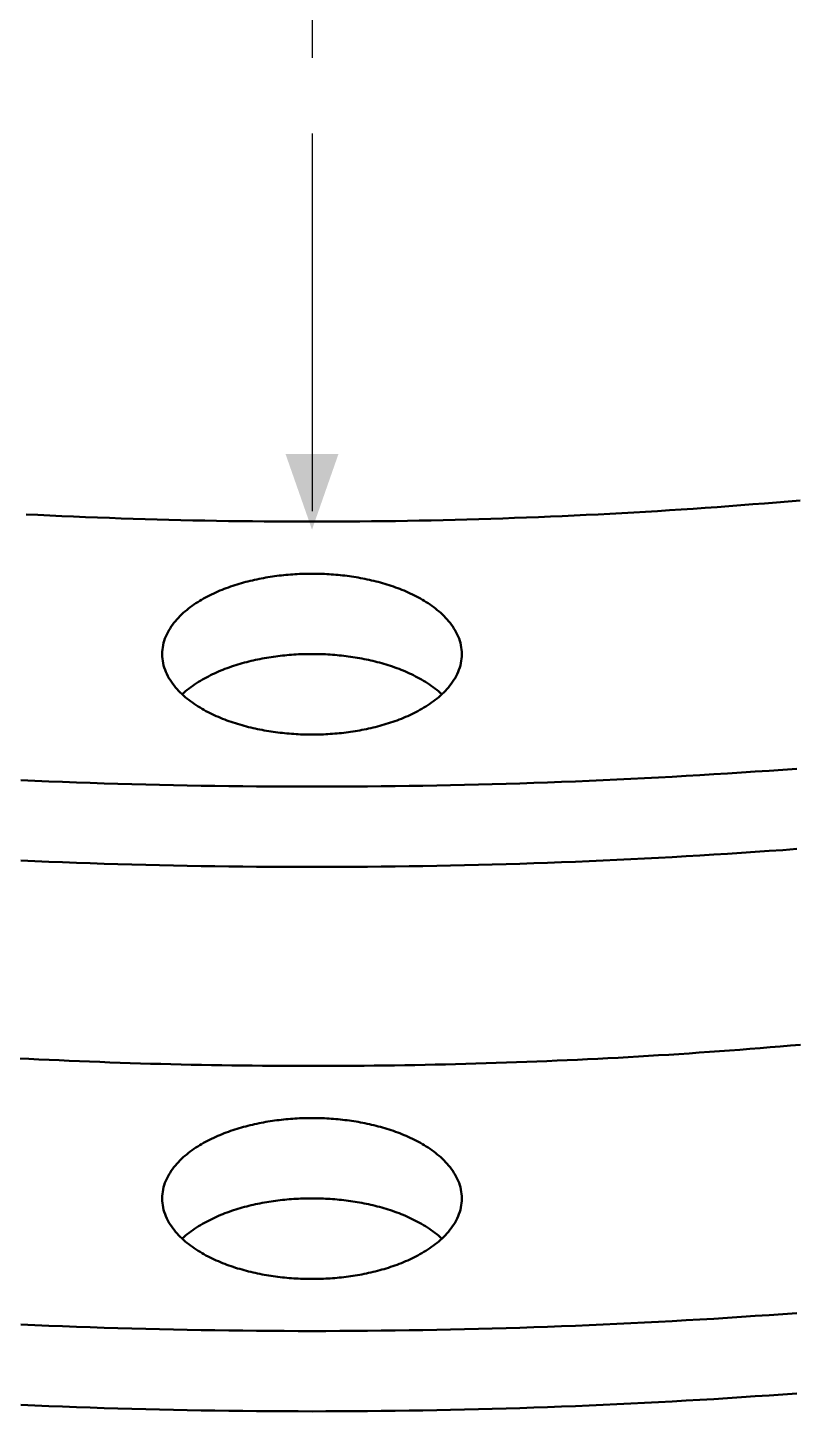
# Model space of a CAD drawing. Header units: millimetres. Extents: x 0 to 841, y 0 to 594.
# Drawn here: x 320.4 to 361.1, y 222.1 to 295.3 of the extents above; entities that cross this region are included whole.
import ezdxf

# ---------------------------------------------------------------- set-up
doc = ezdxf.new("R2010")
doc.units = ezdxf.units.MM
doc.linetypes.add('EJE', pattern=[31, 20, -4, 3, -4])
for name, color, linetype, lineweight in [('COTA', 7, 'CONTINUOUS', 25), ('EJE', 7, 'EJE', 25), ('FINA', 7, 'CONTINUOUS', 25), ('VIS', 7, 'CONTINUOUS', 50)]:
    doc.layers.add(name, color=color, linetype=linetype, lineweight=lineweight)

msp = doc.modelspace()

# ---------------------------------------------------------------- linework, layer by layer
at = {"layer": 'COTA'}
msp.add_solid([(335.5, 268.737), (336.9, 272.737), (334.1, 272.737)], dxfattribs=at)
at = {"layer": 'EJE'}
msp.add_line((335.5, 320.708), (335.5, 268.737), dxfattribs=at)
at = {"layer": 'FINA'}
for points in [[(320.357, 269.546), (320.988, 269.515), (321.618, 269.485), (322.249, 269.456), (322.879, 269.428), (323.51, 269.402), (324.141, 269.378), (324.772, 269.354), (325.402, 269.332), (326.033, 269.312), (326.664, 269.292), (327.295, 269.274), (327.926, 269.258), (328.557, 269.242), (329.188, 269.228), (329.82, 269.216), (330.451, 269.204), (331.082, 269.194), (331.713, 269.186), (332.344, 269.178), (332.976, 269.172), (333.607, 269.168), (334.238, 269.164), (334.869, 269.162), (335.5, 269.162), (336.132, 269.162), (336.763, 269.164), (337.394, 269.168), (338.025, 269.172), (338.657, 269.178), (339.288, 269.186), (339.919, 269.194), (340.55, 269.204), (341.181, 269.216), (341.812, 269.228), (342.444, 269.242), (343.075, 269.258), (343.706, 269.274), (344.337, 269.292), (344.968, 269.312), (345.598, 269.332), (346.229, 269.354), (346.86, 269.378), (347.491, 269.402), (348.122, 269.429), (348.752, 269.456), (349.383, 269.485), (350.013, 269.515), (350.644, 269.546), (351.274, 269.579), (351.905, 269.613), (352.535, 269.648), (353.165, 269.685), (353.795, 269.723), (354.425, 269.763), (355.055, 269.804), (355.685, 269.846), (356.315, 269.889), (356.944, 269.934), (357.574, 269.98), (358.203, 270.028), (358.833, 270.077), (359.462, 270.127), (360.091, 270.179), (360.72, 270.232), (361.349, 270.286)], [(320.357, 269.546), (320.988, 269.515), (321.618, 269.485), (322.249, 269.456), (322.879, 269.428), (323.51, 269.402), (324.141, 269.378), (324.772, 269.354), (325.402, 269.332), (326.033, 269.312), (326.664, 269.292), (327.295, 269.274), (327.926, 269.258), (328.557, 269.242), (329.188, 269.228), (329.82, 269.216), (330.451, 269.204), (331.082, 269.194), (331.713, 269.186), (332.344, 269.178), (332.976, 269.172), (333.607, 269.168), (334.238, 269.164), (334.869, 269.162), (335.5, 269.162), (336.132, 269.162), (336.763, 269.164), (337.394, 269.168), (338.025, 269.172), (338.657, 269.178), (339.288, 269.186), (339.919, 269.194), (340.55, 269.204), (341.181, 269.216), (341.812, 269.228), (342.444, 269.242), (343.075, 269.258), (343.706, 269.274), (344.337, 269.292), (344.968, 269.312), (345.598, 269.332), (346.229, 269.354), (346.86, 269.378), (347.491, 269.402), (348.122, 269.429), (348.752, 269.456), (349.383, 269.485), (350.013, 269.515), (350.644, 269.546), (351.274, 269.579), (351.905, 269.613), (352.535, 269.648), (353.165, 269.685), (353.795, 269.723), (354.425, 269.763), (355.055, 269.804), (355.685, 269.846), (356.315, 269.889), (356.944, 269.934), (357.574, 269.98), (358.203, 270.028), (358.833, 270.077), (359.462, 270.127), (360.091, 270.179), (360.72, 270.232), (361.349, 270.286)], [(327.566, 262.146), (327.569, 262.266), (327.579, 262.386), (327.595, 262.505), (327.616, 262.623), (327.644, 262.74), (327.677, 262.856), (327.716, 262.969), (327.76, 263.081), (327.809, 263.191), (327.862, 263.299), (327.92, 263.404), (327.982, 263.507), (328.048, 263.608), (328.117, 263.706), (328.19, 263.801), (328.266, 263.895), (328.344, 263.986), (328.426, 264.074), (328.509, 264.16), (328.596, 264.244), (328.684, 264.326), (328.774, 264.405), (328.866, 264.482), (328.96, 264.557), (329.055, 264.63), (329.152, 264.701), (329.251, 264.77), (329.351, 264.837), (329.452, 264.903), (329.554, 264.966), (329.657, 265.027), (329.761, 265.087), (329.866, 265.145), (329.973, 265.202), (330.08, 265.256), (330.187, 265.31), (330.296, 265.361), (330.405, 265.411), (330.515, 265.46), (330.626, 265.507), (330.737, 265.552), (330.849, 265.597), (330.961, 265.64), (331.074, 265.681), (331.187, 265.721), (331.301, 265.76), (331.415, 265.797), (331.53, 265.834), (331.645, 265.869), (331.76, 265.903), (331.876, 265.935), (331.992, 265.966), (332.108, 265.997), (332.225, 266.026), (332.341, 266.053), (332.459, 266.08), (332.576, 266.106), (332.694, 266.13), (332.812, 266.154), (332.93, 266.176), (333.048, 266.197), (333.167, 266.217), (333.285, 266.236), (333.404, 266.254), (333.523, 266.271), (333.642, 266.287), (333.761, 266.302), (333.881, 266.316), (334, 266.329), (334.12, 266.341), (334.24, 266.351), (334.359, 266.361), (334.479, 266.37), (334.599, 266.378), (334.719, 266.385), (334.839, 266.391), (334.959, 266.396), (335.079, 266.4), (335.2, 266.402), (335.32, 266.404), (335.44, 266.405), (335.56, 266.405), (335.68, 266.404), (335.8, 266.402), (335.921, 266.4), (336.041, 266.396), (336.161, 266.391), (336.281, 266.385), (336.401, 266.378), (336.521, 266.37), (336.641, 266.361), (336.76, 266.351), (336.88, 266.341), (337, 266.329), (337.119, 266.316), (337.239, 266.302), (337.358, 266.287), (337.477, 266.271), (337.596, 266.254), (337.715, 266.236), (337.833, 266.217), (337.952, 266.197), (338.07, 266.176), (338.188, 266.154), (338.306, 266.13), (338.424, 266.106), (338.541, 266.08), (338.659, 266.053), (338.775, 266.026), (338.892, 265.997), (339.008, 265.966), (339.124, 265.935), (339.24, 265.903), (339.355, 265.869), (339.47, 265.834), (339.585, 265.797), (339.699, 265.76), (339.813, 265.721), (339.926, 265.681), (340.039, 265.64), (340.151, 265.597), (340.263, 265.552), (340.374, 265.507), (340.485, 265.46), (340.595, 265.411), (340.704, 265.361), (340.813, 265.31), (340.92, 265.256), (341.027, 265.202), (341.134, 265.145), (341.239, 265.087), (341.343, 265.027), (341.446, 264.966), (341.548, 264.903), (341.649, 264.837), (341.749, 264.77), (341.848, 264.701), (341.945, 264.63), (342.04, 264.557), (342.134, 264.482), (342.226, 264.405), (342.316, 264.326), (342.404, 264.244), (342.491, 264.16), (342.574, 264.074), (342.656, 263.986), (342.734, 263.895), (342.81, 263.801), (342.883, 263.706), (342.952, 263.608), (343.018, 263.507), (343.08, 263.404), (343.138, 263.299), (343.191, 263.191), (343.24, 263.081), (343.284, 262.969), (343.323, 262.856), (343.356, 262.74), (343.384, 262.623), (343.405, 262.505), (343.421, 262.386), (343.431, 262.266), (343.434, 262.146)], [(341.11, 259.134), (341.003, 259.078), (340.895, 259.023), (340.787, 258.97), (340.677, 258.918), (340.567, 258.868), (340.456, 258.82), (340.345, 258.773), (340.233, 258.727), (340.12, 258.683), (340.007, 258.641), (339.894, 258.599), (339.779, 258.559), (339.665, 258.521), (339.55, 258.483), (339.435, 258.447), (339.319, 258.412), (339.203, 258.379), (339.086, 258.346), (338.969, 258.315), (338.852, 258.285), (338.735, 258.256), (338.617, 258.229), (338.499, 258.202), (338.381, 258.177), (338.262, 258.153), (338.144, 258.13), (338.025, 258.108), (337.906, 258.087), (337.786, 258.067), (337.667, 258.048), (337.547, 258.031), (337.428, 258.014), (337.308, 257.998), (337.188, 257.984), (337.067, 257.97), (336.947, 257.958), (336.827, 257.946), (336.706, 257.936), (336.586, 257.926), (336.465, 257.918), (336.344, 257.911), (336.224, 257.904), (336.103, 257.899), (335.982, 257.894), (335.861, 257.891), (335.74, 257.888), (335.619, 257.887), (335.499, 257.886), (335.378, 257.887), (335.257, 257.888), (335.136, 257.891), (335.015, 257.894), (334.894, 257.899), (334.773, 257.904), (334.653, 257.911), (334.532, 257.918), (334.411, 257.927), (334.291, 257.936), (334.17, 257.947), (334.05, 257.958), (333.93, 257.971), (333.81, 257.984), (333.69, 257.999), (333.57, 258.014), (333.45, 258.031), (333.33, 258.049), (333.211, 258.068), (333.092, 258.087), (332.973, 258.108), (332.854, 258.13), (332.735, 258.153), (332.616, 258.178), (332.498, 258.203), (332.38, 258.23), (332.263, 258.257), (332.145, 258.286), (332.028, 258.316), (331.911, 258.347), (331.795, 258.379), (331.679, 258.413), (331.563, 258.448), (331.447, 258.484), (331.332, 258.521), (331.218, 258.56), (331.104, 258.6), (330.99, 258.641), (330.877, 258.684), (330.764, 258.728), (330.652, 258.774), (330.541, 258.821), (330.43, 258.869), (330.32, 258.919), (330.211, 258.971), (330.102, 259.024), (329.994, 259.079), (329.887, 259.135), (329.781, 259.193), (329.676, 259.253), (329.572, 259.315), (329.469, 259.378), (329.368, 259.443), (329.267, 259.511), (329.168, 259.58), (329.07, 259.651), (328.974, 259.724), (328.879, 259.799), (328.786, 259.876), (328.695, 259.956), (328.606, 260.038), (328.519, 260.122), (328.435, 260.208), (328.353, 260.297), (328.273, 260.388), (328.197, 260.482), (328.123, 260.578), (328.053, 260.677), (327.987, 260.778), (327.924, 260.881), (327.866, 260.987), (327.812, 261.095), (327.762, 261.205), (327.718, 261.318), (327.678, 261.432), (327.645, 261.548), (327.617, 261.666), (327.595, 261.785), (327.579, 261.905), (327.569, 262.025), (327.566, 262.146)], [(328.625, 260.02), (328.714, 260.101), (328.806, 260.18), (328.899, 260.256), (328.993, 260.331), (329.089, 260.403), (329.187, 260.474), (329.286, 260.542), (329.387, 260.609), (329.489, 260.674), (329.591, 260.736), (329.695, 260.797), (329.8, 260.857), (329.906, 260.914), (330.013, 260.97), (330.12, 261.025), (330.229, 261.077), (330.338, 261.128), (330.448, 261.178), (330.558, 261.226), (330.669, 261.273), (330.781, 261.318), (330.893, 261.362), (331.006, 261.404), (331.119, 261.445), (331.233, 261.485), (331.347, 261.523), (331.462, 261.56), (331.577, 261.596), (331.692, 261.631), (331.808, 261.664), (331.924, 261.696), (332.041, 261.727), (332.158, 261.757), (332.275, 261.785), (332.392, 261.813), (332.51, 261.839), (332.627, 261.864), (332.746, 261.888), (332.864, 261.911), (332.982, 261.933), (333.101, 261.954), (333.22, 261.974), (333.339, 261.992), (333.458, 262.01), (333.578, 262.026), (333.697, 262.042), (333.817, 262.056), (333.936, 262.07), (334.056, 262.082), (334.176, 262.094), (334.296, 262.104), (334.416, 262.113), (334.537, 262.122), (334.657, 262.129), (334.777, 262.136), (334.898, 262.141), (335.018, 262.145), (335.139, 262.149), (335.259, 262.151), (335.379, 262.153), (335.5, 262.153), (335.621, 262.153), (335.741, 262.151), (335.861, 262.149), (335.982, 262.145), (336.102, 262.141), (336.223, 262.136), (336.343, 262.129), (336.463, 262.122), (336.584, 262.113), (336.704, 262.104), (336.824, 262.094), (336.944, 262.082), (337.064, 262.07), (337.183, 262.056), (337.303, 262.042), (337.422, 262.026), (337.542, 262.01), (337.661, 261.992), (337.78, 261.974), (337.899, 261.954), (338.018, 261.933), (338.136, 261.911), (338.254, 261.888), (338.373, 261.864), (338.49, 261.839), (338.608, 261.813), (338.725, 261.785), (338.842, 261.757), (338.959, 261.727), (339.076, 261.696), (339.192, 261.664), (339.308, 261.631), (339.423, 261.596), (339.538, 261.56), (339.653, 261.523), (339.767, 261.485), (339.881, 261.445), (339.994, 261.404), (340.107, 261.362), (340.219, 261.318), (340.331, 261.273), (340.442, 261.226), (340.552, 261.178), (340.662, 261.128), (340.771, 261.077), (340.88, 261.025), (340.987, 260.97), (341.094, 260.914), (341.2, 260.857), (341.305, 260.797), (341.409, 260.736), (341.511, 260.674), (341.613, 260.609), (341.714, 260.542), (341.813, 260.474), (341.911, 260.403), (342.007, 260.331), (342.101, 260.256), (342.194, 260.18), (342.286, 260.101), (342.375, 260.02)], [(343.434, 262.146), (343.431, 262.025), (343.421, 261.904), (343.405, 261.784), (343.383, 261.665), (343.355, 261.548), (343.321, 261.432), (343.282, 261.317), (343.238, 261.205), (343.188, 261.094), (343.134, 260.986), (343.075, 260.88), (343.013, 260.777), (342.946, 260.676), (342.876, 260.577), (342.803, 260.481), (342.726, 260.387), (342.646, 260.296), (342.564, 260.207), (342.48, 260.121), (342.393, 260.037), (342.304, 259.955), (342.212, 259.875), (342.119, 259.798), (342.025, 259.723), (341.928, 259.649), (341.83, 259.578), (341.731, 259.509), (341.63, 259.442), (341.529, 259.377), (341.425, 259.313), (341.321, 259.252), (341.216, 259.192), (341.11, 259.134)], [(320.092, 255.472), (320.825, 255.44), (321.558, 255.41), (322.292, 255.381), (323.025, 255.354), (323.759, 255.329), (324.492, 255.305), (325.226, 255.282), (325.96, 255.261), (326.693, 255.242), (327.427, 255.224), (328.161, 255.208), (328.895, 255.193), (329.629, 255.18), (330.363, 255.168), (331.097, 255.158), (331.831, 255.15), (332.565, 255.143), (333.299, 255.137), (334.033, 255.133), (334.767, 255.131), (335.501, 255.13), (336.235, 255.131), (336.969, 255.133), (337.703, 255.137), (338.437, 255.143), (339.17, 255.15), (339.904, 255.158), (340.638, 255.168), (341.372, 255.18), (342.106, 255.193), (342.84, 255.208), (343.574, 255.224), (344.308, 255.242), (345.041, 255.261), (345.775, 255.282), (346.509, 255.305), (347.242, 255.329), (347.976, 255.354), (348.709, 255.381), (349.443, 255.41), (350.176, 255.44), (350.91, 255.472), (351.643, 255.506), (352.376, 255.541), (353.109, 255.577), (353.842, 255.615), (354.575, 255.655), (355.308, 255.696), (356.041, 255.739), (356.773, 255.783), (357.506, 255.829), (358.238, 255.876), (358.971, 255.925), (359.703, 255.976), (360.435, 256.028), (361.167, 256.082)], [(320.092, 251.22), (320.825, 251.188), (321.558, 251.158), (322.292, 251.129), (323.025, 251.102), (323.759, 251.076), (324.492, 251.052), (325.226, 251.03), (325.96, 251.009), (326.693, 250.99), (327.427, 250.972), (328.161, 250.955), (328.895, 250.941), (329.629, 250.928), (330.363, 250.916), (331.097, 250.906), (331.831, 250.897), (332.565, 250.89), (333.299, 250.885), (334.033, 250.881), (334.767, 250.879), (335.501, 250.878), (336.235, 250.879), (336.969, 250.881), (337.703, 250.885), (338.437, 250.89), (339.17, 250.897), (339.904, 250.906), (340.638, 250.916), (341.372, 250.928), (342.106, 250.941), (342.84, 250.955), (343.574, 250.972), (344.308, 250.99), (345.041, 251.009), (345.775, 251.03), (346.509, 251.052), (347.242, 251.076), (347.976, 251.102), (348.709, 251.129), (349.443, 251.158), (350.176, 251.188), (350.91, 251.22), (351.643, 251.253), (352.376, 251.288), (353.109, 251.325), (353.842, 251.363), (354.575, 251.403), (355.308, 251.444), (356.041, 251.487), (356.773, 251.531), (357.506, 251.577), (358.238, 251.624), (358.971, 251.673), (359.703, 251.724), (360.435, 251.776), (361.167, 251.83)], [(319.962, 240.746), (320.499, 240.718), (321.037, 240.692), (321.575, 240.666), (322.112, 240.641), (322.65, 240.618), (323.188, 240.595), (323.726, 240.573), (324.264, 240.553), (324.801, 240.533), (325.339, 240.514), (325.877, 240.496), (326.415, 240.479), (326.953, 240.463), (327.492, 240.449), (328.03, 240.435), (328.568, 240.422), (329.106, 240.41), (329.644, 240.399), (330.182, 240.389), (330.721, 240.379), (331.259, 240.371), (331.797, 240.364), (332.335, 240.358), (332.874, 240.353), (333.412, 240.349), (333.95, 240.345), (334.488, 240.343), (335.027, 240.342), (335.565, 240.341), (336.103, 240.342), (336.642, 240.343), (337.18, 240.346), (337.718, 240.349), (338.256, 240.354), (338.795, 240.359), (339.333, 240.366), (339.871, 240.373), (340.409, 240.382), (340.948, 240.391), (341.486, 240.401), (342.024, 240.412), (342.562, 240.425), (343.1, 240.438), (343.638, 240.452), (344.176, 240.467), (344.714, 240.483), (345.252, 240.5), (345.79, 240.518), (346.328, 240.537), (346.866, 240.558), (347.404, 240.578), (347.942, 240.6), (348.48, 240.623), (349.018, 240.647), (349.555, 240.672), (350.093, 240.698), (350.631, 240.725), (351.168, 240.753), (351.706, 240.781), (352.243, 240.811), (352.78, 240.842), (353.318, 240.874), (353.855, 240.906), (354.392, 240.94), (354.93, 240.975), (355.467, 241.01), (356.004, 241.047), (356.541, 241.085), (357.078, 241.123), (357.614, 241.163), (358.151, 241.203), (358.688, 241.245), (359.224, 241.288), (359.761, 241.331), (360.297, 241.376), (360.834, 241.421), (361.37, 241.468)], [(327.566, 233.325), (327.569, 233.446), (327.579, 233.565), (327.595, 233.685), (327.616, 233.803), (327.644, 233.92), (327.677, 234.035), (327.716, 234.149), (327.76, 234.261), (327.809, 234.371), (327.862, 234.478), (327.92, 234.583), (327.982, 234.686), (328.048, 234.787), (328.117, 234.885), (328.19, 234.981), (328.266, 235.074), (328.344, 235.165), (328.426, 235.254), (328.509, 235.34), (328.596, 235.424), (328.684, 235.505), (328.774, 235.585), (328.866, 235.662), (328.96, 235.737), (329.055, 235.81), (329.152, 235.881), (329.251, 235.95), (329.351, 236.017), (329.452, 236.082), (329.554, 236.145), (329.657, 236.207), (329.761, 236.267), (329.866, 236.325), (329.973, 236.381), (330.08, 236.436), (330.187, 236.489), (330.296, 236.541), (330.405, 236.591), (330.515, 236.639), (330.626, 236.686), (330.737, 236.732), (330.849, 236.776), (330.961, 236.819), (331.074, 236.86), (331.187, 236.901), (331.301, 236.939), (331.415, 236.977), (331.53, 237.013), (331.645, 237.048), (331.76, 237.082), (331.876, 237.115), (331.992, 237.146), (332.108, 237.176), (332.225, 237.205), (332.341, 237.233), (332.459, 237.26), (332.576, 237.285), (332.694, 237.31), (332.812, 237.333), (332.93, 237.355), (333.048, 237.376), (333.167, 237.397), (333.285, 237.416), (333.404, 237.434), (333.523, 237.451), (333.642, 237.467), (333.761, 237.481), (333.881, 237.495), (334, 237.508), (334.12, 237.52), (334.24, 237.531), (334.359, 237.541), (334.479, 237.55), (334.599, 237.557), (334.719, 237.564), (334.839, 237.57), (334.959, 237.575), (335.079, 237.579), (335.2, 237.582), (335.32, 237.584), (335.44, 237.585), (335.56, 237.585), (335.68, 237.584), (335.8, 237.582), (335.921, 237.579), (336.041, 237.575), (336.161, 237.57), (336.281, 237.564), (336.401, 237.557), (336.521, 237.55), (336.641, 237.541), (336.76, 237.531), (336.88, 237.52), (337, 237.508), (337.119, 237.495), (337.239, 237.481), (337.358, 237.467), (337.477, 237.451), (337.596, 237.434), (337.715, 237.416), (337.833, 237.397), (337.952, 237.376), (338.07, 237.355), (338.188, 237.333), (338.306, 237.31), (338.424, 237.285), (338.541, 237.26), (338.659, 237.233), (338.775, 237.205), (338.892, 237.176), (339.008, 237.146), (339.124, 237.115), (339.24, 237.082), (339.355, 237.048), (339.47, 237.013), (339.585, 236.977), (339.699, 236.939), (339.813, 236.901), (339.926, 236.86), (340.039, 236.819), (340.151, 236.776), (340.263, 236.732), (340.374, 236.686), (340.485, 236.639), (340.595, 236.591), (340.704, 236.541), (340.813, 236.489), (340.92, 236.436), (341.027, 236.381), (341.134, 236.325), (341.239, 236.267), (341.343, 236.207), (341.446, 236.145), (341.548, 236.082), (341.649, 236.017), (341.749, 235.95), (341.848, 235.881), (341.945, 235.81), (342.04, 235.737), (342.134, 235.662), (342.226, 235.585), (342.316, 235.505), (342.404, 235.424), (342.491, 235.34), (342.574, 235.254), (342.656, 235.165), (342.734, 235.074), (342.81, 234.981), (342.883, 234.885), (342.952, 234.787), (343.018, 234.686), (343.08, 234.583), (343.138, 234.478), (343.191, 234.371), (343.24, 234.261), (343.284, 234.149), (343.323, 234.035), (343.356, 233.92), (343.384, 233.803), (343.405, 233.685), (343.421, 233.565), (343.431, 233.446), (343.434, 233.325)], [(341.11, 230.313), (341.003, 230.257), (340.895, 230.202), (340.787, 230.149), (340.677, 230.098), (340.567, 230.048), (340.456, 229.999), (340.345, 229.952), (340.233, 229.907), (340.12, 229.863), (340.007, 229.82), (339.894, 229.779), (339.779, 229.739), (339.665, 229.7), (339.55, 229.663), (339.435, 229.627), (339.319, 229.592), (339.203, 229.558), (339.086, 229.526), (338.969, 229.495), (338.852, 229.465), (338.735, 229.436), (338.617, 229.408), (338.499, 229.382), (338.381, 229.357), (338.262, 229.332), (338.144, 229.309), (338.025, 229.287), (337.906, 229.266), (337.786, 229.247), (337.667, 229.228), (337.547, 229.21), (337.428, 229.193), (337.308, 229.178), (337.188, 229.163), (337.067, 229.15), (336.947, 229.137), (336.827, 229.126), (336.706, 229.115), (336.586, 229.106), (336.465, 229.097), (336.344, 229.09), (336.224, 229.084), (336.103, 229.078), (335.982, 229.074), (335.861, 229.07), (335.74, 229.068), (335.619, 229.066), (335.499, 229.066), (335.378, 229.066), (335.257, 229.068), (335.136, 229.07), (335.015, 229.074), (334.894, 229.078), (334.773, 229.084), (334.653, 229.09), (334.532, 229.098), (334.411, 229.106), (334.291, 229.116), (334.17, 229.126), (334.05, 229.138), (333.93, 229.15), (333.81, 229.164), (333.69, 229.178), (333.57, 229.194), (333.45, 229.211), (333.33, 229.228), (333.211, 229.247), (333.092, 229.267), (332.973, 229.288), (332.854, 229.31), (332.735, 229.333), (332.616, 229.357), (332.498, 229.382), (332.38, 229.409), (332.263, 229.437), (332.145, 229.465), (332.028, 229.495), (331.911, 229.527), (331.795, 229.559), (331.679, 229.593), (331.563, 229.627), (331.447, 229.663), (331.332, 229.701), (331.218, 229.74), (331.104, 229.78), (330.99, 229.821), (330.877, 229.864), (330.764, 229.908), (330.652, 229.953), (330.541, 230), (330.43, 230.049), (330.32, 230.099), (330.211, 230.151), (330.102, 230.204), (329.994, 230.258), (329.887, 230.315), (329.781, 230.373), (329.676, 230.433), (329.572, 230.494), (329.469, 230.558), (329.368, 230.623), (329.267, 230.69), (329.168, 230.759), (329.07, 230.83), (328.974, 230.903), (328.879, 230.979), (328.786, 231.056), (328.695, 231.136), (328.606, 231.217), (328.519, 231.301), (328.435, 231.388), (328.353, 231.477), (328.273, 231.568), (328.197, 231.661), (328.123, 231.758), (328.053, 231.856), (327.987, 231.957), (327.924, 232.061), (327.866, 232.166), (327.812, 232.274), (327.762, 232.385), (327.718, 232.497), (327.678, 232.612), (327.645, 232.728), (327.617, 232.845), (327.595, 232.964), (327.579, 233.084), (327.569, 233.205), (327.566, 233.325)], [(328.625, 231.199), (328.714, 231.28), (328.806, 231.359), (328.899, 231.436), (328.993, 231.51), (329.089, 231.583), (329.187, 231.653), (329.286, 231.722), (329.387, 231.788), (329.489, 231.853), (329.591, 231.916), (329.695, 231.977), (329.8, 232.036), (329.906, 232.094), (330.013, 232.15), (330.12, 232.204), (330.229, 232.257), (330.338, 232.308), (330.448, 232.357), (330.558, 232.406), (330.669, 232.452), (330.781, 232.497), (330.893, 232.541), (331.006, 232.584), (331.119, 232.625), (331.233, 232.664), (331.347, 232.703), (331.462, 232.74), (331.577, 232.776), (331.692, 232.81), (331.808, 232.844), (331.924, 232.876), (332.041, 232.907), (332.158, 232.936), (332.275, 232.965), (332.392, 232.992), (332.51, 233.019), (332.627, 233.044), (332.746, 233.068), (332.864, 233.091), (332.982, 233.113), (333.101, 233.133), (333.22, 233.153), (333.339, 233.172), (333.458, 233.189), (333.578, 233.206), (333.697, 233.221), (333.817, 233.236), (333.936, 233.249), (334.056, 233.262), (334.176, 233.273), (334.296, 233.283), (334.416, 233.293), (334.537, 233.301), (334.657, 233.309), (334.777, 233.315), (334.898, 233.321), (335.018, 233.325), (335.139, 233.328), (335.259, 233.331), (335.379, 233.332), (335.5, 233.333), (335.621, 233.332), (335.741, 233.331), (335.861, 233.328), (335.982, 233.325), (336.102, 233.321), (336.223, 233.315), (336.343, 233.309), (336.463, 233.301), (336.584, 233.293), (336.704, 233.283), (336.824, 233.273), (336.944, 233.262), (337.064, 233.249), (337.183, 233.236), (337.303, 233.221), (337.422, 233.206), (337.542, 233.189), (337.661, 233.172), (337.78, 233.153), (337.899, 233.133), (338.018, 233.113), (338.136, 233.091), (338.254, 233.068), (338.373, 233.044), (338.49, 233.019), (338.608, 232.992), (338.725, 232.965), (338.842, 232.936), (338.959, 232.907), (339.076, 232.876), (339.192, 232.844), (339.308, 232.81), (339.423, 232.776), (339.538, 232.74), (339.653, 232.703), (339.767, 232.664), (339.881, 232.625), (339.994, 232.584), (340.107, 232.541), (340.219, 232.497), (340.331, 232.452), (340.442, 232.406), (340.552, 232.357), (340.662, 232.308), (340.771, 232.257), (340.88, 232.204), (340.987, 232.15), (341.094, 232.094), (341.2, 232.036), (341.305, 231.977), (341.409, 231.916), (341.511, 231.853), (341.613, 231.788), (341.714, 231.722), (341.813, 231.653), (341.911, 231.583), (342.007, 231.51), (342.101, 231.436), (342.194, 231.359), (342.286, 231.28), (342.375, 231.199)], [(343.434, 233.325), (343.431, 233.204), (343.421, 233.084), (343.405, 232.964), (343.383, 232.845), (343.355, 232.727), (343.321, 232.611), (343.282, 232.497), (343.238, 232.384), (343.188, 232.274), (343.134, 232.166), (343.075, 232.06), (343.013, 231.956), (342.946, 231.855), (342.876, 231.757), (342.803, 231.66), (342.726, 231.567), (342.646, 231.476), (342.564, 231.387), (342.48, 231.3), (342.393, 231.216), (342.304, 231.134), (342.212, 231.055), (342.119, 230.977), (342.025, 230.902), (341.928, 230.829), (341.83, 230.758), (341.731, 230.689), (341.63, 230.622), (341.529, 230.556), (341.425, 230.493), (341.321, 230.431), (341.216, 230.372), (341.11, 230.313)], [(320.092, 226.652), (320.825, 226.62), (321.558, 226.59), (322.292, 226.561), (323.025, 226.534), (323.759, 226.508), (324.492, 226.484), (325.226, 226.462), (325.96, 226.441), (326.693, 226.421), (327.427, 226.403), (328.161, 226.387), (328.895, 226.372), (329.629, 226.359), (330.363, 226.348), (331.097, 226.338), (331.831, 226.329), (332.565, 226.322), (333.299, 226.317), (334.033, 226.313), (334.767, 226.31), (335.501, 226.31), (336.235, 226.31), (336.969, 226.313), (337.703, 226.317), (338.437, 226.322), (339.17, 226.329), (339.904, 226.338), (340.638, 226.348), (341.372, 226.359), (342.106, 226.372), (342.84, 226.387), (343.574, 226.403), (344.308, 226.421), (345.041, 226.441), (345.775, 226.462), (346.509, 226.484), (347.242, 226.508), (347.976, 226.534), (348.709, 226.561), (349.443, 226.59), (350.176, 226.62), (350.91, 226.652), (351.643, 226.685), (352.376, 226.72), (353.109, 226.757), (353.842, 226.795), (354.575, 226.834), (355.308, 226.875), (356.041, 226.918), (356.773, 226.963), (357.506, 227.008), (358.238, 227.056), (358.971, 227.105), (359.703, 227.156), (360.435, 227.208), (361.167, 227.262)], [(320.092, 222.399), (320.825, 222.368), (321.558, 222.337), (322.292, 222.309), (323.025, 222.281), (323.759, 222.256), (324.492, 222.232), (325.226, 222.209), (325.96, 222.188), (326.693, 222.169), (327.427, 222.151), (328.161, 222.135), (328.895, 222.12), (329.629, 222.107), (330.363, 222.095), (331.097, 222.085), (331.831, 222.077), (332.565, 222.07), (333.299, 222.064), (334.033, 222.061), (334.767, 222.058), (335.501, 222.057), (336.235, 222.058), (336.969, 222.061), (337.703, 222.064), (338.437, 222.07), (339.17, 222.077), (339.904, 222.085), (340.638, 222.095), (341.372, 222.107), (342.106, 222.12), (342.84, 222.135), (343.574, 222.151), (344.308, 222.169), (345.041, 222.188), (345.775, 222.209), (346.509, 222.232), (347.242, 222.256), (347.976, 222.282), (348.709, 222.309), (349.443, 222.337), (350.176, 222.368), (350.91, 222.399), (351.643, 222.433), (352.376, 222.468), (353.109, 222.504), (353.842, 222.542), (354.575, 222.582), (355.308, 222.623), (356.041, 222.666), (356.773, 222.71), (357.506, 222.756), (358.238, 222.804), (358.971, 222.853), (359.703, 222.903), (360.435, 222.956), (361.167, 223.009)]]:
    msp.add_lwpolyline(points, dxfattribs=at)
at = {"layer": 'VIS'}
for points in [[(320.357, 269.546), (320.988, 269.515), (321.618, 269.485), (322.249, 269.456), (322.879, 269.428), (323.51, 269.402), (324.141, 269.378), (324.772, 269.354), (325.402, 269.332), (326.033, 269.312), (326.664, 269.292), (327.295, 269.274), (327.926, 269.258), (328.557, 269.242), (329.188, 269.228), (329.82, 269.216), (330.451, 269.204), (331.082, 269.194), (331.713, 269.186), (332.344, 269.178), (332.976, 269.172), (333.607, 269.168), (334.238, 269.164), (334.869, 269.162), (335.5, 269.162), (336.132, 269.162), (336.763, 269.164), (337.394, 269.168), (338.025, 269.172), (338.657, 269.178), (339.288, 269.186), (339.919, 269.194), (340.55, 269.204), (341.181, 269.216), (341.812, 269.228), (342.444, 269.242), (343.075, 269.258), (343.706, 269.274), (344.337, 269.292), (344.968, 269.312), (345.598, 269.332), (346.229, 269.354), (346.86, 269.378), (347.491, 269.402), (348.122, 269.429), (348.752, 269.456), (349.383, 269.485), (350.013, 269.515), (350.644, 269.546), (351.274, 269.579), (351.905, 269.613), (352.535, 269.648), (353.165, 269.685), (353.795, 269.723), (354.425, 269.763), (355.055, 269.804), (355.685, 269.846), (356.315, 269.889), (356.944, 269.934), (357.574, 269.98), (358.203, 270.028), (358.833, 270.077), (359.462, 270.127), (360.091, 270.179), (360.72, 270.232), (361.349, 270.286)], [(320.357, 269.546), (320.988, 269.515), (321.618, 269.485), (322.249, 269.456), (322.879, 269.428), (323.51, 269.402), (324.141, 269.378), (324.772, 269.354), (325.402, 269.332), (326.033, 269.312), (326.664, 269.292), (327.295, 269.274), (327.926, 269.258), (328.557, 269.242), (329.188, 269.228), (329.82, 269.216), (330.451, 269.204), (331.082, 269.194), (331.713, 269.186), (332.344, 269.178), (332.976, 269.172), (333.607, 269.168), (334.238, 269.164), (334.869, 269.162), (335.5, 269.162), (336.132, 269.162), (336.763, 269.164), (337.394, 269.168), (338.025, 269.172), (338.657, 269.178), (339.288, 269.186), (339.919, 269.194), (340.55, 269.204), (341.181, 269.216), (341.812, 269.228), (342.444, 269.242), (343.075, 269.258), (343.706, 269.274), (344.337, 269.292), (344.968, 269.312), (345.598, 269.332), (346.229, 269.354), (346.86, 269.378), (347.491, 269.402), (348.122, 269.429), (348.752, 269.456), (349.383, 269.485), (350.013, 269.515), (350.644, 269.546), (351.274, 269.579), (351.905, 269.613), (352.535, 269.648), (353.165, 269.685), (353.795, 269.723), (354.425, 269.763), (355.055, 269.804), (355.685, 269.846), (356.315, 269.889), (356.944, 269.934), (357.574, 269.98), (358.203, 270.028), (358.833, 270.077), (359.462, 270.127), (360.091, 270.179), (360.72, 270.232), (361.349, 270.286)], [(327.566, 262.146), (327.569, 262.266), (327.579, 262.386), (327.595, 262.505), (327.616, 262.623), (327.644, 262.74), (327.677, 262.856), (327.716, 262.969), (327.76, 263.081), (327.809, 263.191), (327.862, 263.299), (327.92, 263.404), (327.982, 263.507), (328.048, 263.608), (328.117, 263.706), (328.19, 263.801), (328.266, 263.895), (328.344, 263.986), (328.426, 264.074), (328.509, 264.16), (328.596, 264.244), (328.684, 264.326), (328.774, 264.405), (328.866, 264.482), (328.96, 264.557), (329.055, 264.63), (329.152, 264.701), (329.251, 264.77), (329.351, 264.837), (329.452, 264.903), (329.554, 264.966), (329.657, 265.027), (329.761, 265.087), (329.866, 265.145), (329.973, 265.202), (330.08, 265.256), (330.187, 265.31), (330.296, 265.361), (330.405, 265.411), (330.515, 265.46), (330.626, 265.507), (330.737, 265.552), (330.849, 265.597), (330.961, 265.64), (331.074, 265.681), (331.187, 265.721), (331.301, 265.76), (331.415, 265.797), (331.53, 265.834), (331.645, 265.869), (331.76, 265.903), (331.876, 265.935), (331.992, 265.966), (332.108, 265.997), (332.225, 266.026), (332.341, 266.053), (332.459, 266.08), (332.576, 266.106), (332.694, 266.13), (332.812, 266.154), (332.93, 266.176), (333.048, 266.197), (333.167, 266.217), (333.285, 266.236), (333.404, 266.254), (333.523, 266.271), (333.642, 266.287), (333.761, 266.302), (333.881, 266.316), (334, 266.329), (334.12, 266.341), (334.24, 266.351), (334.359, 266.361), (334.479, 266.37), (334.599, 266.378), (334.719, 266.385), (334.839, 266.391), (334.959, 266.396), (335.079, 266.4), (335.2, 266.402), (335.32, 266.404), (335.44, 266.405), (335.56, 266.405), (335.68, 266.404), (335.8, 266.402), (335.921, 266.4), (336.041, 266.396), (336.161, 266.391), (336.281, 266.385), (336.401, 266.378), (336.521, 266.37), (336.641, 266.361), (336.76, 266.351), (336.88, 266.341), (337, 266.329), (337.119, 266.316), (337.239, 266.302), (337.358, 266.287), (337.477, 266.271), (337.596, 266.254), (337.715, 266.236), (337.833, 266.217), (337.952, 266.197), (338.07, 266.176), (338.188, 266.154), (338.306, 266.13), (338.424, 266.106), (338.541, 266.08), (338.659, 266.053), (338.775, 266.026), (338.892, 265.997), (339.008, 265.966), (339.124, 265.935), (339.24, 265.903), (339.355, 265.869), (339.47, 265.834), (339.585, 265.797), (339.699, 265.76), (339.813, 265.721), (339.926, 265.681), (340.039, 265.64), (340.151, 265.597), (340.263, 265.552), (340.374, 265.507), (340.485, 265.46), (340.595, 265.411), (340.704, 265.361), (340.813, 265.31), (340.92, 265.256), (341.027, 265.202), (341.134, 265.145), (341.239, 265.087), (341.343, 265.027), (341.446, 264.966), (341.548, 264.903), (341.649, 264.837), (341.749, 264.77), (341.848, 264.701), (341.945, 264.63), (342.04, 264.557), (342.134, 264.482), (342.226, 264.405), (342.316, 264.326), (342.404, 264.244), (342.491, 264.16), (342.574, 264.074), (342.656, 263.986), (342.734, 263.895), (342.81, 263.801), (342.883, 263.706), (342.952, 263.608), (343.018, 263.507), (343.08, 263.404), (343.138, 263.299), (343.191, 263.191), (343.24, 263.081), (343.284, 262.969), (343.323, 262.856), (343.356, 262.74), (343.384, 262.623), (343.405, 262.505), (343.421, 262.386), (343.431, 262.266), (343.434, 262.146)], [(341.11, 259.134), (341.003, 259.078), (340.895, 259.023), (340.787, 258.97), (340.677, 258.918), (340.567, 258.868), (340.456, 258.82), (340.345, 258.773), (340.233, 258.727), (340.12, 258.683), (340.007, 258.641), (339.894, 258.599), (339.779, 258.559), (339.665, 258.521), (339.55, 258.483), (339.435, 258.447), (339.319, 258.412), (339.203, 258.379), (339.086, 258.346), (338.969, 258.315), (338.852, 258.285), (338.735, 258.256), (338.617, 258.229), (338.499, 258.202), (338.381, 258.177), (338.262, 258.153), (338.144, 258.13), (338.025, 258.108), (337.906, 258.087), (337.786, 258.067), (337.667, 258.048), (337.547, 258.031), (337.428, 258.014), (337.308, 257.998), (337.188, 257.984), (337.067, 257.97), (336.947, 257.958), (336.827, 257.946), (336.706, 257.936), (336.586, 257.926), (336.465, 257.918), (336.344, 257.911), (336.224, 257.904), (336.103, 257.899), (335.982, 257.894), (335.861, 257.891), (335.74, 257.888), (335.619, 257.887), (335.499, 257.886), (335.378, 257.887), (335.257, 257.888), (335.136, 257.891), (335.015, 257.894), (334.894, 257.899), (334.773, 257.904), (334.653, 257.911), (334.532, 257.918), (334.411, 257.927), (334.291, 257.936), (334.17, 257.947), (334.05, 257.958), (333.93, 257.971), (333.81, 257.984), (333.69, 257.999), (333.57, 258.014), (333.45, 258.031), (333.33, 258.049), (333.211, 258.068), (333.092, 258.087), (332.973, 258.108), (332.854, 258.13), (332.735, 258.153), (332.616, 258.178), (332.498, 258.203), (332.38, 258.23), (332.263, 258.257), (332.145, 258.286), (332.028, 258.316), (331.911, 258.347), (331.795, 258.379), (331.679, 258.413), (331.563, 258.448), (331.447, 258.484), (331.332, 258.521), (331.218, 258.56), (331.104, 258.6), (330.99, 258.641), (330.877, 258.684), (330.764, 258.728), (330.652, 258.774), (330.541, 258.821), (330.43, 258.869), (330.32, 258.919), (330.211, 258.971), (330.102, 259.024), (329.994, 259.079), (329.887, 259.135), (329.781, 259.193), (329.676, 259.253), (329.572, 259.315), (329.469, 259.378), (329.368, 259.443), (329.267, 259.511), (329.168, 259.58), (329.07, 259.651), (328.974, 259.724), (328.879, 259.799), (328.786, 259.876), (328.695, 259.956), (328.606, 260.038), (328.519, 260.122), (328.435, 260.208), (328.353, 260.297), (328.273, 260.388), (328.197, 260.482), (328.123, 260.578), (328.053, 260.677), (327.987, 260.778), (327.924, 260.881), (327.866, 260.987), (327.812, 261.095), (327.762, 261.205), (327.718, 261.318), (327.678, 261.432), (327.645, 261.548), (327.617, 261.666), (327.595, 261.785), (327.579, 261.905), (327.569, 262.025), (327.566, 262.146)], [(328.625, 260.02), (328.714, 260.101), (328.806, 260.18), (328.899, 260.256), (328.993, 260.331), (329.089, 260.403), (329.187, 260.474), (329.286, 260.542), (329.387, 260.609), (329.489, 260.674), (329.591, 260.736), (329.695, 260.797), (329.8, 260.857), (329.906, 260.914), (330.013, 260.97), (330.12, 261.025), (330.229, 261.077), (330.338, 261.128), (330.448, 261.178), (330.558, 261.226), (330.669, 261.273), (330.781, 261.318), (330.893, 261.362), (331.006, 261.404), (331.119, 261.445), (331.233, 261.485), (331.347, 261.523), (331.462, 261.56), (331.577, 261.596), (331.692, 261.631), (331.808, 261.664), (331.924, 261.696), (332.041, 261.727), (332.158, 261.757), (332.275, 261.785), (332.392, 261.813), (332.51, 261.839), (332.627, 261.864), (332.746, 261.888), (332.864, 261.911), (332.982, 261.933), (333.101, 261.954), (333.22, 261.974), (333.339, 261.992), (333.458, 262.01), (333.578, 262.026), (333.697, 262.042), (333.817, 262.056), (333.936, 262.07), (334.056, 262.082), (334.176, 262.094), (334.296, 262.104), (334.416, 262.113), (334.537, 262.122), (334.657, 262.129), (334.777, 262.136), (334.898, 262.141), (335.018, 262.145), (335.139, 262.149), (335.259, 262.151), (335.379, 262.153), (335.5, 262.153), (335.621, 262.153), (335.741, 262.151), (335.861, 262.149), (335.982, 262.145), (336.102, 262.141), (336.223, 262.136), (336.343, 262.129), (336.463, 262.122), (336.584, 262.113), (336.704, 262.104), (336.824, 262.094), (336.944, 262.082), (337.064, 262.07), (337.183, 262.056), (337.303, 262.042), (337.422, 262.026), (337.542, 262.01), (337.661, 261.992), (337.78, 261.974), (337.899, 261.954), (338.018, 261.933), (338.136, 261.911), (338.254, 261.888), (338.373, 261.864), (338.49, 261.839), (338.608, 261.813), (338.725, 261.785), (338.842, 261.757), (338.959, 261.727), (339.076, 261.696), (339.192, 261.664), (339.308, 261.631), (339.423, 261.596), (339.538, 261.56), (339.653, 261.523), (339.767, 261.485), (339.881, 261.445), (339.994, 261.404), (340.107, 261.362), (340.219, 261.318), (340.331, 261.273), (340.442, 261.226), (340.552, 261.178), (340.662, 261.128), (340.771, 261.077), (340.88, 261.025), (340.987, 260.97), (341.094, 260.914), (341.2, 260.857), (341.305, 260.797), (341.409, 260.736), (341.511, 260.674), (341.613, 260.609), (341.714, 260.542), (341.813, 260.474), (341.911, 260.403), (342.007, 260.331), (342.101, 260.256), (342.194, 260.18), (342.286, 260.101), (342.375, 260.02)], [(343.434, 262.146), (343.431, 262.025), (343.421, 261.904), (343.405, 261.784), (343.383, 261.665), (343.355, 261.548), (343.321, 261.432), (343.282, 261.317), (343.238, 261.205), (343.188, 261.094), (343.134, 260.986), (343.075, 260.88), (343.013, 260.777), (342.946, 260.676), (342.876, 260.577), (342.803, 260.481), (342.726, 260.387), (342.646, 260.296), (342.564, 260.207), (342.48, 260.121), (342.393, 260.037), (342.304, 259.955), (342.212, 259.875), (342.119, 259.798), (342.025, 259.723), (341.928, 259.649), (341.83, 259.578), (341.731, 259.509), (341.63, 259.442), (341.529, 259.377), (341.425, 259.313), (341.321, 259.252), (341.216, 259.192), (341.11, 259.134)], [(320.092, 255.472), (320.825, 255.44), (321.558, 255.41), (322.292, 255.381), (323.025, 255.354), (323.759, 255.329), (324.492, 255.305), (325.226, 255.282), (325.96, 255.261), (326.693, 255.242), (327.427, 255.224), (328.161, 255.208), (328.895, 255.193), (329.629, 255.18), (330.363, 255.168), (331.097, 255.158), (331.831, 255.15), (332.565, 255.143), (333.299, 255.137), (334.033, 255.133), (334.767, 255.131), (335.501, 255.13), (336.235, 255.131), (336.969, 255.133), (337.703, 255.137), (338.437, 255.143), (339.17, 255.15), (339.904, 255.158), (340.638, 255.168), (341.372, 255.18), (342.106, 255.193), (342.84, 255.208), (343.574, 255.224), (344.308, 255.242), (345.041, 255.261), (345.775, 255.282), (346.509, 255.305), (347.242, 255.329), (347.976, 255.354), (348.709, 255.381), (349.443, 255.41), (350.176, 255.44), (350.91, 255.472), (351.643, 255.506), (352.376, 255.541), (353.109, 255.577), (353.842, 255.615), (354.575, 255.655), (355.308, 255.696), (356.041, 255.739), (356.773, 255.783), (357.506, 255.829), (358.238, 255.876), (358.971, 255.925), (359.703, 255.976), (360.435, 256.028), (361.167, 256.082)], [(320.092, 251.22), (320.825, 251.188), (321.558, 251.158), (322.292, 251.129), (323.025, 251.102), (323.759, 251.076), (324.492, 251.052), (325.226, 251.03), (325.96, 251.009), (326.693, 250.99), (327.427, 250.972), (328.161, 250.955), (328.895, 250.941), (329.629, 250.928), (330.363, 250.916), (331.097, 250.906), (331.831, 250.897), (332.565, 250.89), (333.299, 250.885), (334.033, 250.881), (334.767, 250.879), (335.501, 250.878), (336.235, 250.879), (336.969, 250.881), (337.703, 250.885), (338.437, 250.89), (339.17, 250.897), (339.904, 250.906), (340.638, 250.916), (341.372, 250.928), (342.106, 250.941), (342.84, 250.955), (343.574, 250.972), (344.308, 250.99), (345.041, 251.009), (345.775, 251.03), (346.509, 251.052), (347.242, 251.076), (347.976, 251.102), (348.709, 251.129), (349.443, 251.158), (350.176, 251.188), (350.91, 251.22), (351.643, 251.253), (352.376, 251.288), (353.109, 251.325), (353.842, 251.363), (354.575, 251.403), (355.308, 251.444), (356.041, 251.487), (356.773, 251.531), (357.506, 251.577), (358.238, 251.624), (358.971, 251.673), (359.703, 251.724), (360.435, 251.776), (361.167, 251.83)], [(319.962, 240.746), (320.499, 240.718), (321.037, 240.692), (321.575, 240.666), (322.112, 240.641), (322.65, 240.618), (323.188, 240.595), (323.726, 240.573), (324.264, 240.553), (324.801, 240.533), (325.339, 240.514), (325.877, 240.496), (326.415, 240.479), (326.953, 240.463), (327.492, 240.449), (328.03, 240.435), (328.568, 240.422), (329.106, 240.41), (329.644, 240.399), (330.182, 240.389), (330.721, 240.379), (331.259, 240.371), (331.797, 240.364), (332.335, 240.358), (332.874, 240.353), (333.412, 240.349), (333.95, 240.345), (334.488, 240.343), (335.027, 240.342), (335.565, 240.341), (336.103, 240.342), (336.642, 240.343), (337.18, 240.346), (337.718, 240.349), (338.256, 240.354), (338.795, 240.359), (339.333, 240.366), (339.871, 240.373), (340.409, 240.382), (340.948, 240.391), (341.486, 240.401), (342.024, 240.412), (342.562, 240.425), (343.1, 240.438), (343.638, 240.452), (344.176, 240.467), (344.714, 240.483), (345.252, 240.5), (345.79, 240.518), (346.328, 240.537), (346.866, 240.558), (347.404, 240.578), (347.942, 240.6), (348.48, 240.623), (349.018, 240.647), (349.555, 240.672), (350.093, 240.698), (350.631, 240.725), (351.168, 240.753), (351.706, 240.781), (352.243, 240.811), (352.78, 240.842), (353.318, 240.874), (353.855, 240.906), (354.392, 240.94), (354.93, 240.975), (355.467, 241.01), (356.004, 241.047), (356.541, 241.085), (357.078, 241.123), (357.614, 241.163), (358.151, 241.203), (358.688, 241.245), (359.224, 241.288), (359.761, 241.331), (360.297, 241.376), (360.834, 241.421), (361.37, 241.468)], [(327.566, 233.325), (327.569, 233.446), (327.579, 233.565), (327.595, 233.685), (327.616, 233.803), (327.644, 233.92), (327.677, 234.035), (327.716, 234.149), (327.76, 234.261), (327.809, 234.371), (327.862, 234.478), (327.92, 234.583), (327.982, 234.686), (328.048, 234.787), (328.117, 234.885), (328.19, 234.981), (328.266, 235.074), (328.344, 235.165), (328.426, 235.254), (328.509, 235.34), (328.596, 235.424), (328.684, 235.505), (328.774, 235.585), (328.866, 235.662), (328.96, 235.737), (329.055, 235.81), (329.152, 235.881), (329.251, 235.95), (329.351, 236.017), (329.452, 236.082), (329.554, 236.145), (329.657, 236.207), (329.761, 236.267), (329.866, 236.325), (329.973, 236.381), (330.08, 236.436), (330.187, 236.489), (330.296, 236.541), (330.405, 236.591), (330.515, 236.639), (330.626, 236.686), (330.737, 236.732), (330.849, 236.776), (330.961, 236.819), (331.074, 236.86), (331.187, 236.901), (331.301, 236.939), (331.415, 236.977), (331.53, 237.013), (331.645, 237.048), (331.76, 237.082), (331.876, 237.115), (331.992, 237.146), (332.108, 237.176), (332.225, 237.205), (332.341, 237.233), (332.459, 237.26), (332.576, 237.285), (332.694, 237.31), (332.812, 237.333), (332.93, 237.355), (333.048, 237.376), (333.167, 237.397), (333.285, 237.416), (333.404, 237.434), (333.523, 237.451), (333.642, 237.467), (333.761, 237.481), (333.881, 237.495), (334, 237.508), (334.12, 237.52), (334.24, 237.531), (334.359, 237.541), (334.479, 237.55), (334.599, 237.557), (334.719, 237.564), (334.839, 237.57), (334.959, 237.575), (335.079, 237.579), (335.2, 237.582), (335.32, 237.584), (335.44, 237.585), (335.56, 237.585), (335.68, 237.584), (335.8, 237.582), (335.921, 237.579), (336.041, 237.575), (336.161, 237.57), (336.281, 237.564), (336.401, 237.557), (336.521, 237.55), (336.641, 237.541), (336.76, 237.531), (336.88, 237.52), (337, 237.508), (337.119, 237.495), (337.239, 237.481), (337.358, 237.467), (337.477, 237.451), (337.596, 237.434), (337.715, 237.416), (337.833, 237.397), (337.952, 237.376), (338.07, 237.355), (338.188, 237.333), (338.306, 237.31), (338.424, 237.285), (338.541, 237.26), (338.659, 237.233), (338.775, 237.205), (338.892, 237.176), (339.008, 237.146), (339.124, 237.115), (339.24, 237.082), (339.355, 237.048), (339.47, 237.013), (339.585, 236.977), (339.699, 236.939), (339.813, 236.901), (339.926, 236.86), (340.039, 236.819), (340.151, 236.776), (340.263, 236.732), (340.374, 236.686), (340.485, 236.639), (340.595, 236.591), (340.704, 236.541), (340.813, 236.489), (340.92, 236.436), (341.027, 236.381), (341.134, 236.325), (341.239, 236.267), (341.343, 236.207), (341.446, 236.145), (341.548, 236.082), (341.649, 236.017), (341.749, 235.95), (341.848, 235.881), (341.945, 235.81), (342.04, 235.737), (342.134, 235.662), (342.226, 235.585), (342.316, 235.505), (342.404, 235.424), (342.491, 235.34), (342.574, 235.254), (342.656, 235.165), (342.734, 235.074), (342.81, 234.981), (342.883, 234.885), (342.952, 234.787), (343.018, 234.686), (343.08, 234.583), (343.138, 234.478), (343.191, 234.371), (343.24, 234.261), (343.284, 234.149), (343.323, 234.035), (343.356, 233.92), (343.384, 233.803), (343.405, 233.685), (343.421, 233.565), (343.431, 233.446), (343.434, 233.325)], [(341.11, 230.313), (341.003, 230.257), (340.895, 230.202), (340.787, 230.149), (340.677, 230.098), (340.567, 230.048), (340.456, 229.999), (340.345, 229.952), (340.233, 229.907), (340.12, 229.863), (340.007, 229.82), (339.894, 229.779), (339.779, 229.739), (339.665, 229.7), (339.55, 229.663), (339.435, 229.627), (339.319, 229.592), (339.203, 229.558), (339.086, 229.526), (338.969, 229.495), (338.852, 229.465), (338.735, 229.436), (338.617, 229.408), (338.499, 229.382), (338.381, 229.357), (338.262, 229.332), (338.144, 229.309), (338.025, 229.287), (337.906, 229.266), (337.786, 229.247), (337.667, 229.228), (337.547, 229.21), (337.428, 229.193), (337.308, 229.178), (337.188, 229.163), (337.067, 229.15), (336.947, 229.137), (336.827, 229.126), (336.706, 229.115), (336.586, 229.106), (336.465, 229.097), (336.344, 229.09), (336.224, 229.084), (336.103, 229.078), (335.982, 229.074), (335.861, 229.07), (335.74, 229.068), (335.619, 229.066), (335.499, 229.066), (335.378, 229.066), (335.257, 229.068), (335.136, 229.07), (335.015, 229.074), (334.894, 229.078), (334.773, 229.084), (334.653, 229.09), (334.532, 229.098), (334.411, 229.106), (334.291, 229.116), (334.17, 229.126), (334.05, 229.138), (333.93, 229.15), (333.81, 229.164), (333.69, 229.178), (333.57, 229.194), (333.45, 229.211), (333.33, 229.228), (333.211, 229.247), (333.092, 229.267), (332.973, 229.288), (332.854, 229.31), (332.735, 229.333), (332.616, 229.357), (332.498, 229.382), (332.38, 229.409), (332.263, 229.437), (332.145, 229.465), (332.028, 229.495), (331.911, 229.527), (331.795, 229.559), (331.679, 229.593), (331.563, 229.627), (331.447, 229.663), (331.332, 229.701), (331.218, 229.74), (331.104, 229.78), (330.99, 229.821), (330.877, 229.864), (330.764, 229.908), (330.652, 229.953), (330.541, 230), (330.43, 230.049), (330.32, 230.099), (330.211, 230.151), (330.102, 230.204), (329.994, 230.258), (329.887, 230.315), (329.781, 230.373), (329.676, 230.433), (329.572, 230.494), (329.469, 230.558), (329.368, 230.623), (329.267, 230.69), (329.168, 230.759), (329.07, 230.83), (328.974, 230.903), (328.879, 230.979), (328.786, 231.056), (328.695, 231.136), (328.606, 231.217), (328.519, 231.301), (328.435, 231.388), (328.353, 231.477), (328.273, 231.568), (328.197, 231.661), (328.123, 231.758), (328.053, 231.856), (327.987, 231.957), (327.924, 232.061), (327.866, 232.166), (327.812, 232.274), (327.762, 232.385), (327.718, 232.497), (327.678, 232.612), (327.645, 232.728), (327.617, 232.845), (327.595, 232.964), (327.579, 233.084), (327.569, 233.205), (327.566, 233.325)], [(328.625, 231.199), (328.714, 231.28), (328.806, 231.359), (328.899, 231.436), (328.993, 231.51), (329.089, 231.583), (329.187, 231.653), (329.286, 231.722), (329.387, 231.788), (329.489, 231.853), (329.591, 231.916), (329.695, 231.977), (329.8, 232.036), (329.906, 232.094), (330.013, 232.15), (330.12, 232.204), (330.229, 232.257), (330.338, 232.308), (330.448, 232.357), (330.558, 232.406), (330.669, 232.452), (330.781, 232.497), (330.893, 232.541), (331.006, 232.584), (331.119, 232.625), (331.233, 232.664), (331.347, 232.703), (331.462, 232.74), (331.577, 232.776), (331.692, 232.81), (331.808, 232.844), (331.924, 232.876), (332.041, 232.907), (332.158, 232.936), (332.275, 232.965), (332.392, 232.992), (332.51, 233.019), (332.627, 233.044), (332.746, 233.068), (332.864, 233.091), (332.982, 233.113), (333.101, 233.133), (333.22, 233.153), (333.339, 233.172), (333.458, 233.189), (333.578, 233.206), (333.697, 233.221), (333.817, 233.236), (333.936, 233.249), (334.056, 233.262), (334.176, 233.273), (334.296, 233.283), (334.416, 233.293), (334.537, 233.301), (334.657, 233.309), (334.777, 233.315), (334.898, 233.321), (335.018, 233.325), (335.139, 233.328), (335.259, 233.331), (335.379, 233.332), (335.5, 233.333), (335.621, 233.332), (335.741, 233.331), (335.861, 233.328), (335.982, 233.325), (336.102, 233.321), (336.223, 233.315), (336.343, 233.309), (336.463, 233.301), (336.584, 233.293), (336.704, 233.283), (336.824, 233.273), (336.944, 233.262), (337.064, 233.249), (337.183, 233.236), (337.303, 233.221), (337.422, 233.206), (337.542, 233.189), (337.661, 233.172), (337.78, 233.153), (337.899, 233.133), (338.018, 233.113), (338.136, 233.091), (338.254, 233.068), (338.373, 233.044), (338.49, 233.019), (338.608, 232.992), (338.725, 232.965), (338.842, 232.936), (338.959, 232.907), (339.076, 232.876), (339.192, 232.844), (339.308, 232.81), (339.423, 232.776), (339.538, 232.74), (339.653, 232.703), (339.767, 232.664), (339.881, 232.625), (339.994, 232.584), (340.107, 232.541), (340.219, 232.497), (340.331, 232.452), (340.442, 232.406), (340.552, 232.357), (340.662, 232.308), (340.771, 232.257), (340.88, 232.204), (340.987, 232.15), (341.094, 232.094), (341.2, 232.036), (341.305, 231.977), (341.409, 231.916), (341.511, 231.853), (341.613, 231.788), (341.714, 231.722), (341.813, 231.653), (341.911, 231.583), (342.007, 231.51), (342.101, 231.436), (342.194, 231.359), (342.286, 231.28), (342.375, 231.199)], [(343.434, 233.325), (343.431, 233.204), (343.421, 233.084), (343.405, 232.964), (343.383, 232.845), (343.355, 232.727), (343.321, 232.611), (343.282, 232.497), (343.238, 232.384), (343.188, 232.274), (343.134, 232.166), (343.075, 232.06), (343.013, 231.956), (342.946, 231.855), (342.876, 231.757), (342.803, 231.66), (342.726, 231.567), (342.646, 231.476), (342.564, 231.387), (342.48, 231.3), (342.393, 231.216), (342.304, 231.134), (342.212, 231.055), (342.119, 230.977), (342.025, 230.902), (341.928, 230.829), (341.83, 230.758), (341.731, 230.689), (341.63, 230.622), (341.529, 230.556), (341.425, 230.493), (341.321, 230.431), (341.216, 230.372), (341.11, 230.313)], [(320.092, 226.652), (320.825, 226.62), (321.558, 226.59), (322.292, 226.561), (323.025, 226.534), (323.759, 226.508), (324.492, 226.484), (325.226, 226.462), (325.96, 226.441), (326.693, 226.421), (327.427, 226.403), (328.161, 226.387), (328.895, 226.372), (329.629, 226.359), (330.363, 226.348), (331.097, 226.338), (331.831, 226.329), (332.565, 226.322), (333.299, 226.317), (334.033, 226.313), (334.767, 226.31), (335.501, 226.31), (336.235, 226.31), (336.969, 226.313), (337.703, 226.317), (338.437, 226.322), (339.17, 226.329), (339.904, 226.338), (340.638, 226.348), (341.372, 226.359), (342.106, 226.372), (342.84, 226.387), (343.574, 226.403), (344.308, 226.421), (345.041, 226.441), (345.775, 226.462), (346.509, 226.484), (347.242, 226.508), (347.976, 226.534), (348.709, 226.561), (349.443, 226.59), (350.176, 226.62), (350.91, 226.652), (351.643, 226.685), (352.376, 226.72), (353.109, 226.757), (353.842, 226.795), (354.575, 226.834), (355.308, 226.875), (356.041, 226.918), (356.773, 226.963), (357.506, 227.008), (358.238, 227.056), (358.971, 227.105), (359.703, 227.156), (360.435, 227.208), (361.167, 227.262)], [(320.092, 222.399), (320.825, 222.368), (321.558, 222.337), (322.292, 222.309), (323.025, 222.281), (323.759, 222.256), (324.492, 222.232), (325.226, 222.209), (325.96, 222.188), (326.693, 222.169), (327.427, 222.151), (328.161, 222.135), (328.895, 222.12), (329.629, 222.107), (330.363, 222.095), (331.097, 222.085), (331.831, 222.077), (332.565, 222.07), (333.299, 222.064), (334.033, 222.061), (334.767, 222.058), (335.501, 222.057), (336.235, 222.058), (336.969, 222.061), (337.703, 222.064), (338.437, 222.07), (339.17, 222.077), (339.904, 222.085), (340.638, 222.095), (341.372, 222.107), (342.106, 222.12), (342.84, 222.135), (343.574, 222.151), (344.308, 222.169), (345.041, 222.188), (345.775, 222.209), (346.509, 222.232), (347.242, 222.256), (347.976, 222.282), (348.709, 222.309), (349.443, 222.337), (350.176, 222.368), (350.91, 222.399), (351.643, 222.433), (352.376, 222.468), (353.109, 222.504), (353.842, 222.542), (354.575, 222.582), (355.308, 222.623), (356.041, 222.666), (356.773, 222.71), (357.506, 222.756), (358.238, 222.804), (358.971, 222.853), (359.703, 222.903), (360.435, 222.956), (361.167, 223.009)]]:
    msp.add_lwpolyline(points, dxfattribs=at)

doc.saveas('drawing.dxf')
